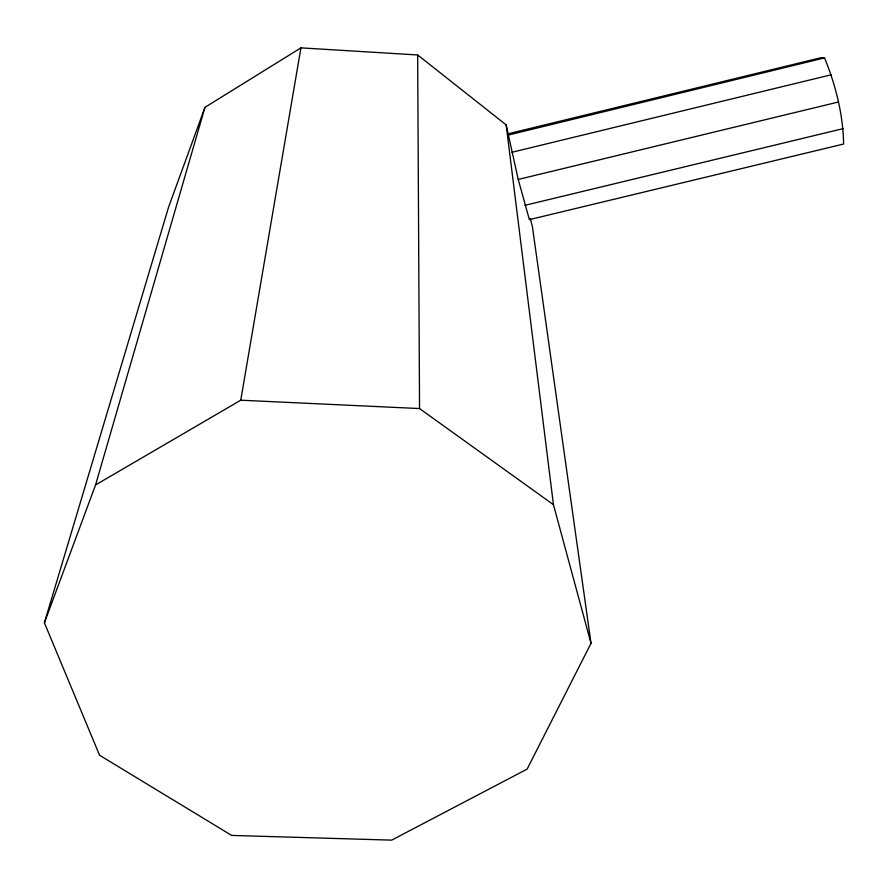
<?xml version="1.0" encoding="UTF-8"?>
<svg xmlns="http://www.w3.org/2000/svg" width="888" height="888" viewBox="0 0 888 888"><rect width="100%" height="100%" fill="white"/><g stroke="black" fill="none" stroke-linecap="round" stroke-linejoin="round"><path stroke-width="1.33" d="M530.258 218.415L532.423 226.829L591.008 643.345L527.117 769.119L391.675 840.137L231.657 835.419L99.567 755.244L44.4 622.799L95.56 484.948L240.748 400.211L300.932 47.863L417.66 54.967L506.16 124.886L518.226 179.454L529.37 219.636L843.6 144.034C843.112 114.519 835.697 85.148 824.541 57.898L820.923 57.72L508.28 133.777M95.56 484.948L204.95 107.348L300.932 47.863M44.4 622.799L168.598 207.104L204.95 107.348M824.541 57.898L508.746 134.943M511.988 152.259L831.246 74.781M518.226 179.454L838.416 102.009M524.908 205.339L843.156 128.638M240.748 400.211L419.547 408.558L553.446 504.684L591.008 643.345M506.16 124.886L553.446 504.684M417.66 54.967L419.547 408.558"/></g></svg>
